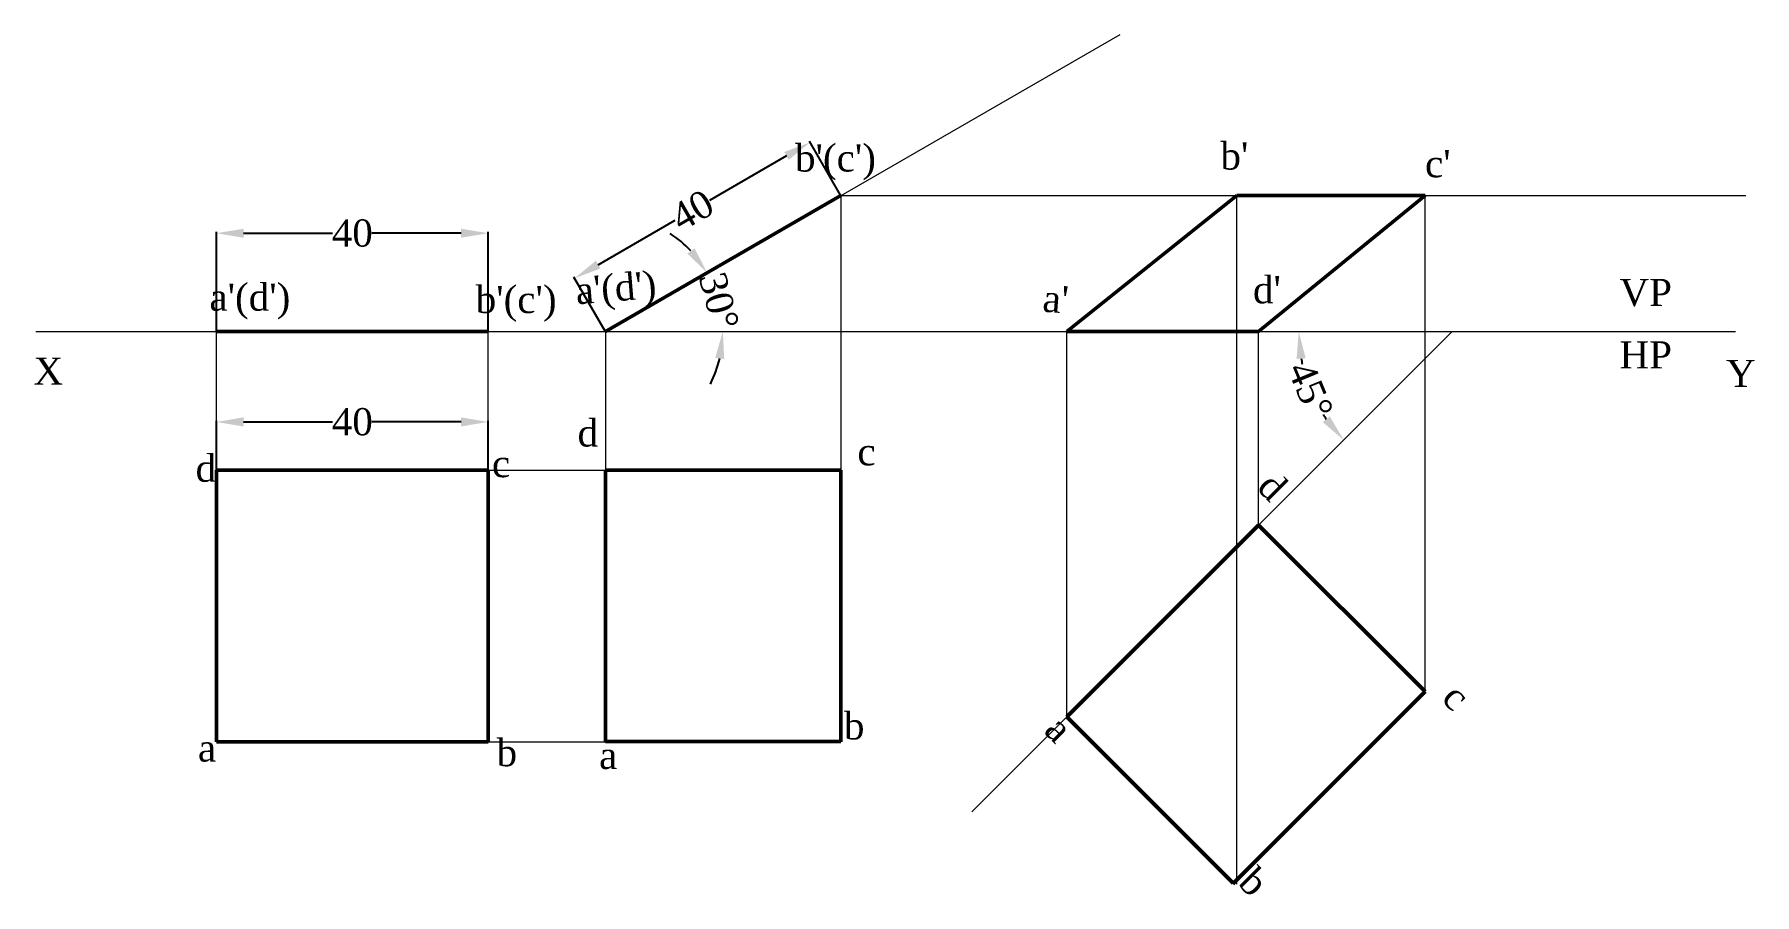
# Paper-space layout 'plane3' of a CAD drawing. Header units: millimetres. Extents: x 9 to 262, y -1 to 126.
import ezdxf

# ---------------------------------------------------------------- set-up
doc = ezdxf.new("R2010")
doc.units = ezdxf.units.MM
doc.linetypes.add('CENTERX2', pattern=[101.6, 63.5, -12.7, 12.7, -12.7])
for name, color, linetype, lineweight in [('projection line', 250, 'Continuous', 5), ('text', 212, 'CENTERX2', 5), ('visible line', 5, 'CENTERX2', 50), ('xy', 1, 'Continuous', 15)]:
    doc.layers.add(name, color=color, linetype=linetype, lineweight=lineweight)
doc.styles.get("Standard").update_dxf_attribs({"font": 'times.ttf', "height": 4})
doc.dimstyles.get("Standard").update_dxf_attribs({"dimtxt": 4, "dimasz": 4, "dimexe": 0.18, "dimexo": 0.0625, "dimgap": 0.09, "dimtad": 0, "dimtoh": 1, "dimdec": 0, "dimzin": 0, "dimdsep": 46, "dimtxsty": 'Standard', "dimcen": 0.09, "dimadec": 0, "dimazin": 0, "dimtfac": 1, "dimtdec": 0, "dimtofl": 0, "dimtmove": 0, "dimatfit": 3, "dimfxl": 1, "dimtolj": 1, "dimtzin": 0, "dimarcsym": 0})

# ---------------------------------------------------------------- blocks, each defined once
blk = doc.blocks.new('*D108')
at = {"layer": 'Defpoints', "color": 0, "transparency": 16777216}
for p in [(76.12, 68.81), (36.12, 61.7), (76.12, 61.7)]:
    blk.add_point(p, dxfattribs=at)
at = {"layer": 'projection line', "color": 0, "lineweight": -2, "transparency": 16777216}
for p, q in [((36.12, 61.76), (36.12, 68.99)), ((40.12, 68.81), (53.23, 68.81)), ((72.12, 68.81), (59.01, 68.81)), ((76.12, 61.76), (76.12, 68.99))]:
    blk.add_line(p, q, dxfattribs=at)
at = {"layer": 'projection line', "color": 0, "transparency": 16777216}
for points in [[(40.12, 69.48), (40.12, 68.14), (36.12, 68.81)], [(72.12, 69.48), (72.12, 68.14), (76.12, 68.81)]]:
    blk.add_solid(points, dxfattribs=at)
at = {"layer": 'projection line', "color": 0, "transparency": 16777216, "insert": (56.12, 68.81), "char_height": 4, "attachment_point": 5}
blk.add_mtext('\\A1;40', dxfattribs=at)
blk = doc.blocks.new('*D109')
at = {"layer": 'Defpoints', "color": 0, "transparency": 16777216}
for p in [(76.12, 96.59), (36.12, 82.12), (76.12, 82.12)]:
    blk.add_point(p, dxfattribs=at)
at = {"layer": 'projection line', "color": 0, "lineweight": -2, "transparency": 16777216}
for p, q in [((36.12, 82.18), (36.12, 96.77)), ((40.12, 96.59), (53.23, 96.59)), ((72.12, 96.59), (59.01, 96.59)), ((76.12, 82.18), (76.12, 96.77))]:
    blk.add_line(p, q, dxfattribs=at)
at = {"layer": 'projection line', "color": 0, "transparency": 16777216}
for points in [[(40.12, 97.25), (40.12, 95.92), (36.12, 96.59)], [(72.12, 97.25), (72.12, 95.92), (76.12, 96.59)]]:
    blk.add_solid(points, dxfattribs=at)
at = {"layer": 'projection line', "color": 0, "transparency": 16777216, "insert": (56.12, 96.59), "char_height": 4, "attachment_point": 5}
blk.add_mtext('\\A1;40', dxfattribs=at)
blk = doc.blocks.new('*D110')
at = {"layer": 'Defpoints', "color": 0, "transparency": 16777216}
for p in [(123.48, 109.96), (128, 102.12), (93.36, 82.12)]:
    blk.add_point(p, dxfattribs=at)
at = {"layer": 'projection line', "color": 0, "lineweight": -2, "transparency": 16777216}
for p, q in [((127.97, 102.18), (123.39, 110.12)), ((120.01, 107.96), (108.66, 101.41)), ((92.3, 91.96), (103.65, 98.52)), ((93.33, 82.18), (88.74, 90.12))]:
    blk.add_line(p, q, dxfattribs=at)
at = {"layer": 'projection line', "color": 0, "transparency": 16777216}
for points in [[(119.68, 108.54), (120.34, 107.39), (123.48, 109.96)], [(91.97, 92.54), (92.63, 91.39), (88.83, 89.96)]]:
    blk.add_solid(points, dxfattribs=at)
at = {"layer": 'projection line', "color": 0, "transparency": 16777216, "insert": (106.15, 99.96), "char_height": 4, "attachment_point": 5, "rotation": 30}
blk.add_mtext('\\A1;40', dxfattribs=at)
blk = doc.blocks.new('*D111')
at = {"layer": 'Defpoints', "color": 0, "transparency": 16777216}
for p in [(128, 102.12), (110.39, 85.12), (9.55, 82.12), (93.36, 82.12), (259.66, 82.12)]:
    blk.add_point(p, dxfattribs=at)
at = {"layer": 'projection line', "color": 0, "lineweight": -2, "transparency": 16777216}
for start, end in [(43.2835, 56.567), (333.433, 346.7165)]:
    blk.add_arc((93.36, 82.12), 17.29, start, end, dxfattribs=at)
at = {"layer": 'projection line', "color": 0, "transparency": 16777216}
for points in [[(106.49, 94.37), (105.42, 93.58), (108.34, 90.77)], [(109.53, 78.23), (110.85, 78.07), (110.65, 82.12)]]:
    blk.add_solid(points, dxfattribs=at)
at = {"layer": 'projection line', "color": 0, "transparency": 16777216, "insert": (110.07, 86.6), "char_height": 4, "attachment_point": 5, "rotation": 285}
blk.add_mtext('\\A1;30°', dxfattribs=at)
blk = doc.blocks.new('*D112')
at = {"layer": 'Defpoints', "color": 0, "transparency": 16777216}
for p in [(9.55, 82.12), (217.99, 82.12), (259.66, 82.12), (196.16, 76.27), (147.28, 11.41)]:
    blk.add_point(p, dxfattribs=at)
at = {"layer": 'projection line', "color": 0, "lineweight": -2, "transparency": 16777216}
for start, end in [(190.1565, 192.2384), (212.7616, 214.8435)]:
    blk.add_arc((217.99, 82.12), 22.59, start, end, dxfattribs=at)
at = {"layer": 'projection line', "color": 0, "transparency": 16777216}
for points in [[(195.08, 78.08), (196.41, 78.2), (195.39, 82.12)], [(199.96, 69.64), (198.93, 68.78), (202.01, 66.14)]]:
    blk.add_solid(points, dxfattribs=at)
at = {"layer": 'projection line', "color": 0, "transparency": 16777216, "insert": (197.11, 73.47), "char_height": 4, "attachment_point": 5, "rotation": 292.5}
blk.add_mtext('\\A1;45°', dxfattribs=at)

psp = doc.layouts.new('plane3')

# ---------------------------------------------------------------- linework, layer by layer
at = {"layer": 'projection line'}
for p, q in [((93.36, 82.12), (169.12, 125.86)), ((128, 102.12), (128, 102.12)), ((128, 102.12), (128, 21.7)), ((128, 102.12), (261.17, 102.12)), ((186.29, 0.77), (186.29, 102.12)), ((213.98, 29.12), (213.98, 102.12)), ((36.12, 61.7), (36.12, 82.12)), ((76.12, 61.7), (76.12, 82.12)), ((93.36, 82.12), (93.36, 21.78)), ((217.99, 82.12), (147.28, 11.41)), ((161.25, 25.39), (161.25, 82.12)), ((161.25, 82.12), (189.48, 82.12)), ((189.48, 82.12), (161.25, 82.12)), ((161.25, 82.12), (189.48, 82.12)), ((189.48, 82.12), (161.25, 82.12)), ((189.48, 53.61), (189.48, 82.12)), ((76.12, 61.7), (128, 61.7)), ((76.12, 21.7), (128, 21.7))]:
    psp.add_line(p, q, dxfattribs=at)
at = {"layer": 'visible line'}
for p, q in [((93.36, 82.12), (128, 102.12)), ((161.25, 82.12), (186.29, 102.12)), ((186.29, 102.12), (213.98, 102.12)), ((189.48, 82.12), (213.98, 102.12)), ((36.12, 82.12), (76.12, 82.12)), ((161.25, 82.12), (189.48, 82.12)), ((93.36, 61.7), (93.36, 21.78)), ((93.36, 61.7), (128, 61.7)), ((128, 61.7), (128, 21.7)), ((189.48, 53.61), (161.25, 25.39)), ((189.48, 53.61), (213.98, 29.12)), ((213.98, 29.12), (185.69, 0.83)), ((161.25, 25.39), (185.75, 0.89)), ((93.36, 21.78), (128, 21.78))]:
    psp.add_line(p, q, dxfattribs=at)
psp.add_lwpolyline([(36.12, 61.7), (36.12, 21.7), (76.12, 21.7), (76.12, 61.7)], close=True, dxfattribs=at)
at = {"layer": 'xy'}
psp.add_line((9.55, 82.12), (259.66, 82.12), dxfattribs=at)

# ---------------------------------------------------------------- texts
at = {"layer": 'text'}
for s, p in [("b'(c')", (121.27, 105.67)), ("b'", (183.87, 105.96)), ("c'", (213.98, 104.83)), ("a'(d')", (35.1, 85.18)), ("b'(c')", (74.28, 84.84)), ("d'", (188.66, 86.27)), ('VP', (242.59, 85.87)), ('HP', (242.59, 76.68)), ('X', (9.21, 74.29)), ('Y', (258.27, 73.95)), ('d', (89.27, 65.19)), ('d', (33.06, 60)), ('c', (76.67, 60.68)), ('c', (130.45, 62.42)), ('b', (128.47, 22.07)), ('a', (33.4, 18.81)), ('b', (77.35, 18.13)), ('a', (92.44, 17.72))]:
    psp.add_text(s, height=4, dxfattribs=at).set_placement(p)
for s, rotation, p in [("a'(d')", 4.6224, (89.13, 86.11)), ("a'", 355.637, (157.6, 85.05)), ('d', 315, (189.06, 58.98)), ('c', 315, (216.22, 27.9)), ('a', 315, (157.73, 23.17)), ('b', 315, (186.29, 0.77))]:
    psp.add_text(s, height=4, rotation=rotation, dxfattribs=at).set_placement(p)

# ---------------------------------------------------------------- dimensions: what is measured, and where the dimension line sits
at = {"layer": 'projection line'}
dim = psp.add_aligned_dim(p1=(93.36, 82.12), p2=(128, 102.12), distance=9.06, dimstyle='Standard', dxfattribs=at)
dim.commit()
dim.dimension.update_dxf_attribs({"geometry": '*D110', "text_midpoint": (106.15, 99.96)})
for base, line1, line2, picture, middle in [((110.39, 85.12), ((9.55, 82.12), (259.66, 82.12)), ((93.36, 82.12), (128, 102.12)), '*D111', (110.07, 86.6)), ((196.16, 76.27), ((217.99, 82.12), (147.28, 11.41)), ((9.55, 82.12), (259.66, 82.12)), '*D112', (197.11, 73.47))]:
    dim = psp.add_angular_dim_2l(base=base, line1=line1, line2=line2, dimstyle='Standard', dxfattribs=at)
    dim.commit()
    dim.dimension.update_dxf_attribs({"geometry": picture, "text_midpoint": middle})
for base, p1, p2, picture, middle in [((76.12, 96.59), (36.12, 82.12), (76.12, 82.12), '*D109', (56.12, 96.59)), ((76.12, 68.81), (36.12, 61.7), (76.12, 61.7), '*D108', (56.12, 68.81))]:
    dim = psp.add_linear_dim(base=base, p1=p1, p2=p2, dimstyle='Standard', dxfattribs=at)
    dim.commit()
    dim.dimension.update_dxf_attribs({"geometry": picture, "text_midpoint": middle})

doc.saveas('drawing.dxf')
